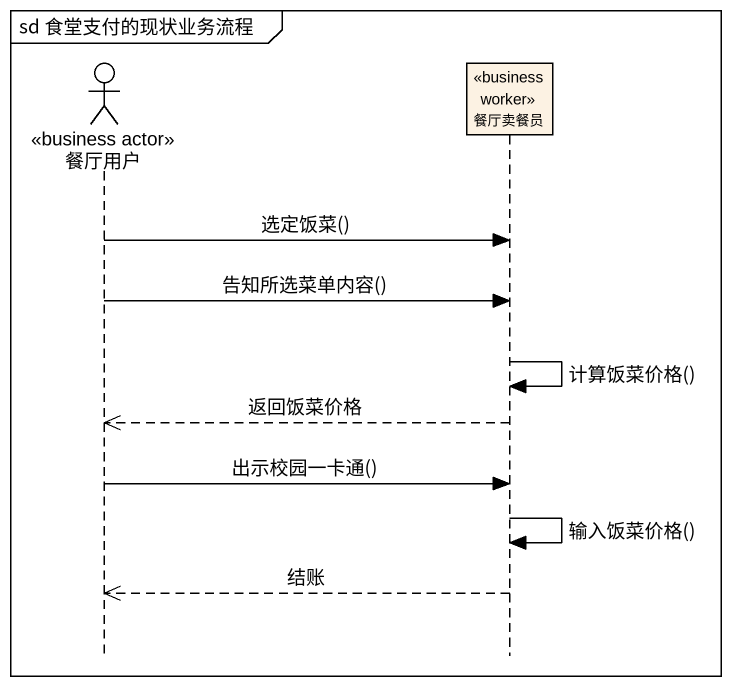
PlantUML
@startuml
mainframe sd 食堂支付的现状业务流程
hide footbox
actor 餐厅用户 <<business actor>>
participant 餐厅卖餐员 <<business worker>> #FCF2E3

餐厅用户 -> 餐厅卖餐员 : 选定饭菜()
餐厅用户 -> 餐厅卖餐员 : 告知所选菜单内容()
餐厅卖餐员 -> 餐厅卖餐员 : 计算饭菜价格()
餐厅卖餐员 -->> 餐厅用户 : 返回饭菜价格
餐厅用户 -> 餐厅卖餐员 : 出示校园一卡通()
餐厅卖餐员 -> 餐厅卖餐员 : 输入饭菜价格()
餐厅卖餐员 -->> 餐厅用户 : 结账
@enduml
